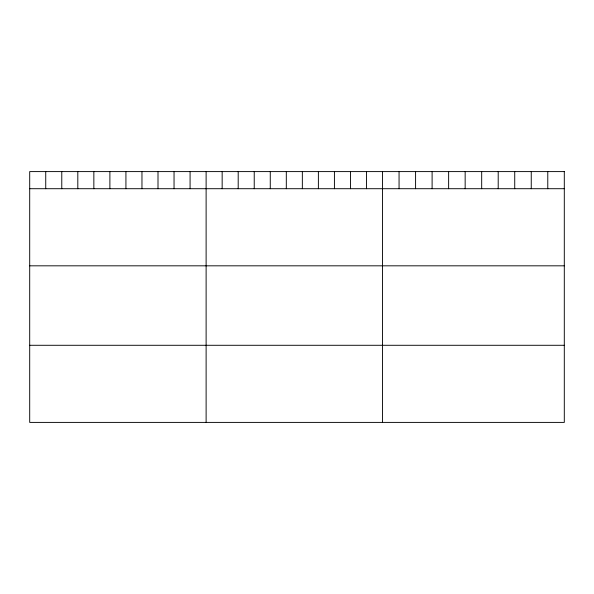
<?xml version="1.0" encoding="UTF-8"?>
<svg xmlns="http://www.w3.org/2000/svg" width="594" height="594" viewBox="0 0 594 594"><rect width="100%" height="100%" fill="white"/><g stroke="black" fill="none" stroke-linecap="round" stroke-linejoin="round"><path stroke-width="0.89" d="M29.7 188.706L564.3 188.706M29.7 265.822L564.3 265.822M29.7 345.285L564.3 345.285M547.779 171.599L547.779 188.706M531.251 171.599L531.251 188.706M514.731 171.599L514.731 188.706M498.203 171.599L498.203 188.706M481.682 171.599L481.682 188.706M465.154 171.599L465.154 188.706M448.633 171.599L448.633 188.706M432.105 171.599L432.105 188.706M415.585 171.599L415.585 188.706M399.057 171.599L399.057 188.706M382.536 171.599L382.536 422.401M366.498 171.599L366.498 188.706M350.46 171.599L350.46 188.706M334.422 171.599L334.422 188.706M318.384 171.599L318.384 188.706M302.346 171.599L302.346 188.706M286.308 171.599L286.308 188.706M270.27 171.599L270.27 188.706M254.232 171.599L254.232 188.706M238.194 171.599L238.194 188.706M222.156 171.599L222.156 188.706M206.118 171.599L206.118 422.401M190.08 171.599L190.08 188.706M174.042 171.599L174.042 188.706M158.004 171.599L158.004 188.706M141.966 171.599L141.966 188.706M125.928 171.599L125.928 188.706M109.89 171.599L109.89 188.706M93.852 171.599L93.852 188.706M77.814 171.599L77.814 188.706M61.776 171.599L61.776 188.706M45.738 171.599L45.738 188.706M564.3 171.599L29.7 171.599L29.7 422.401L564.3 422.401L564.3 171.599"/></g></svg>
